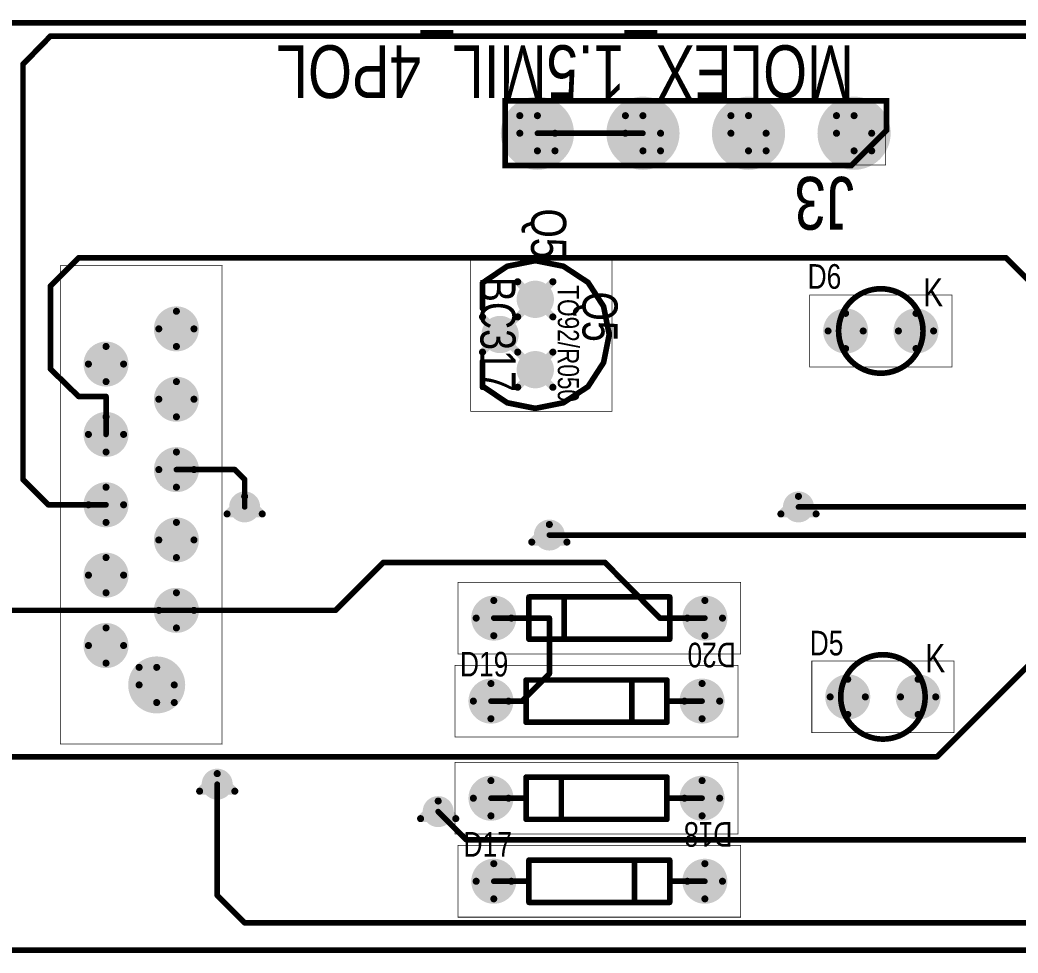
# Model space of a CAD drawing. Extents: x 0 to 12.4, y -1.9 to 1.4.
# Drawn here: x 1.61 to 3.028, y 0.016 to 1.342 of the extents above; entities that cross this region are included whole.
import ezdxf

# ---------------------------------------------------------------- set-up
doc = ezdxf.new("R2010")
doc.units = 0

msp = doc.modelspace()

# ---------------------------------------------------------------- linework, layer by layer
for points, const_width in [([(0, 0.02), (12.361, 0.02), (12.361, 1.338), (0, 1.338), (0, 0.02)], 0.008), ([(1.897, 0.993), (1.667, 0.993), (1.667, 0.313), (1.897, 0.313), (1.897, 0.993)], 0.001), ([(2.25, 1.005), (2.25, 0.786), (2.451, 0.786), (2.451, 1.005), (2.25, 1.005)], 0.001), ([(2.732, 0.849), (2.732, 0.951), (2.934, 0.951), (2.934, 0.849), (2.732, 0.849)], 0.001), ([(2.634, 0.543), (2.634, 0.441), (2.232, 0.441), (2.232, 0.543), (2.634, 0.543)], 0.001), ([(2.228, 0.323), (2.228, 0.425), (2.63, 0.425), (2.63, 0.323), (2.228, 0.323)], 0.001), ([(2.735, 0.329), (2.735, 0.431), (2.937, 0.431), (2.937, 0.329), (2.735, 0.329)], 0.001), ([(2.63, 0.287), (2.63, 0.185), (2.228, 0.185), (2.228, 0.287), (2.63, 0.287)], 0.001), ([(2.232, 0.067), (2.232, 0.169), (2.634, 0.169), (2.634, 0.067), (2.232, 0.067)], 0.001)]:
    msp.add_lwpolyline(points, close=True, dxfattribs=dict(const_width=const_width))
at = {"const_width": 0.0005}
for points in [[(1.6668, 0.993, 1), (1.6673, 0.993, 1)], [(1.8967, 0.993, 1), (1.8973, 0.993, 1)], [(1.8967, 0.993, 1), (1.8973, 0.993, 1)], [(2.2498, 1.005, 1), (2.2502, 1.005, 1)], [(2.2498, 1.005, 1), (2.2502, 1.005, 1)], [(2.4508, 1.005, 1), (2.4512, 1.005, 1)], [(2.7318, 0.951, 1), (2.7323, 0.951, 1)], [(2.9338, 0.951, 1), (2.9343, 0.951, 1)], [(2.7318, 0.849, 1), (2.7323, 0.849, 1)], [(2.7318, 0.849, 1), (2.7323, 0.849, 1)], [(2.9338, 0.849, 1), (2.9343, 0.849, 1)], [(2.2498, 0.786, 1), (2.2502, 0.786, 1)], [(2.4508, 0.786, 1), (2.4512, 0.786, 1)], [(2.2318, 0.543, 1), (2.2323, 0.543, 1)], [(2.6338, 0.543, 1), (2.6342, 0.543, 1)], [(2.6338, 0.543, 1), (2.6342, 0.543, 1)], [(2.2318, 0.441, 1), (2.2323, 0.441, 1)], [(2.6338, 0.441, 1), (2.6342, 0.441, 1)], [(2.2278, 0.425, 1), (2.2283, 0.425, 1)], [(2.7348, 0.431, 1), (2.7352, 0.431, 1)], [(2.9368, 0.431, 1), (2.9372, 0.431, 1)], [(2.6298, 0.425, 1), (2.6302, 0.425, 1)], [(2.7348, 0.329, 1), (2.7352, 0.329, 1)], [(2.7348, 0.329, 1), (2.7352, 0.329, 1)], [(2.9368, 0.329, 1), (2.9372, 0.329, 1)], [(1.6668, 0.313, 1), (1.6673, 0.313, 1)], [(1.8967, 0.313, 1), (1.8973, 0.313, 1)], [(2.2278, 0.323, 1), (2.2283, 0.323, 1)], [(2.2278, 0.323, 1), (2.2283, 0.323, 1)], [(2.6298, 0.323, 1), (2.6302, 0.323, 1)], [(2.2278, 0.287, 1), (2.2283, 0.287, 1)], [(2.6298, 0.287, 1), (2.6302, 0.287, 1)], [(2.6298, 0.287, 1), (2.6302, 0.287, 1)], [(2.2278, 0.185, 1), (2.2283, 0.185, 1)], [(2.6298, 0.185, 1), (2.6302, 0.185, 1)], [(2.2318, 0.169, 1), (2.2323, 0.169, 1)], [(2.6338, 0.169, 1), (2.6342, 0.169, 1)], [(2.2318, 0.067, 1), (2.2323, 0.067, 1)], [(2.2318, 0.067, 1), (2.2323, 0.067, 1)], [(2.6338, 0.067, 1), (2.6342, 0.067, 1)]]:
    msp.add_lwpolyline(points, format="xyb", close=True, dxfattribs=at)
at = {"layer": 'AST', "const_width": 0.008}
msp.add_lwpolyline([(2.791, 1.135), (2.299, 1.135), (2.299, 1.227), (2.841, 1.227), (2.841, 1.185), (2.791, 1.135)], close=True, dxfattribs=at)
at = {"layer": 'AST'}
for points, const_width in [([(2.297, 1.227, 1), (2.301, 1.227, 1)], 0.004), ([(2.839, 1.227, 1), (2.843, 1.227, 1)], 0.004), ([(2.839, 1.185, 1), (2.843, 1.185, 1)], 0.004), ([(2.297, 1.135, 1), (2.301, 1.135, 1)], 0.004), ([(2.789, 1.135, 1), (2.793, 1.135, 1)], 0.004), ([(2.789, 1.135, 1), (2.793, 1.135, 1)], 0.004), ([(2.3, 0.992, 1), (2.304, 0.992, 1)], 0.004), ([(2.34, 1, 1), (2.344, 1, 1)], 0.004), ([(2.38, 0.992, 1), (2.384, 0.992, 1)], 0.004), ([(2.38, 0.992, 1), (2.384, 0.992, 1)], 0.004), ([(2.265, 0.968, 1), (2.269, 0.968, 1)], 0.004), ([(2.266, 0.969, 1), (2.27, 0.969, 1)], 0.004), ([(2.329, 0.945, 1), (2.355, 0.945, 1)], 0.027), ([(2.415, 0.969, 1), (2.419, 0.969, 1)], 0.004), ([(2.437, 0.935, 1), (2.441, 0.935, 1)], 0.004), ([(2.265, 0.932, 1), (2.269, 0.932, 1)], 0.004), ([(2.279, 0.895, 1), (2.305, 0.895, 1)], 0.027), ([(2.445, 0.895, 1), (2.449, 0.895, 1)], 0.004), ([(2.445, 0.895, 1), (2.449, 0.895, 1)], 0.004), ([(2.329, 0.845, 1), (2.355, 0.845, 1)], 0.027), ([(2.265, 0.857, 1), (2.269, 0.857, 1)], 0.004), ([(2.437, 0.855, 1), (2.441, 0.855, 1)], 0.004), ([(2.437, 0.855, 1), (2.441, 0.855, 1)], 0.004), ([(2.265, 0.82, 1), (2.269, 0.82, 1)], 0.004), ([(2.266, 0.821, 1), (2.27, 0.821, 1)], 0.004), ([(2.415, 0.821, 1), (2.419, 0.821, 1)], 0.004), ([(2.3, 0.798, 1), (2.304, 0.798, 1)], 0.004), ([(2.38, 0.798, 1), (2.384, 0.798, 1)], 0.004), ([(2.34, 0.79, 1), (2.344, 0.79, 1)], 0.004)]:
    msp.add_lwpolyline(points, format="xyb", close=True, dxfattribs=dict(at, const_width=const_width))
at = {"layer": 'AST', "const_width": 0.008}
for points in [[(2.268, 0.821), (2.302, 0.798), (2.342, 0.79), (2.382, 0.798), (2.417, 0.821), (2.439, 0.855), (2.439, 0.855), (2.447, 0.895), (2.447, 0.895), (2.439, 0.935), (2.417, 0.969), (2.382, 0.992), (2.382, 0.992), (2.342, 1), (2.302, 0.992), (2.268, 0.969), (2.267, 0.968), (2.267, 0.932)], [(2.267, 0.857), (2.267, 0.82)]]:
    msp.add_lwpolyline(points, dxfattribs=at)
at = {"layer": 'DRD', "const_width": 0.01}
for points in [[(2.32, 1.206), (2.345, 1.206)], [(2.32, 1.181), (2.32, 1.206)], [(2.345, 1.206), (2.345, 1.156)], [(2.47, 1.206), (2.495, 1.206)], [(2.47, 1.181), (2.47, 1.206)], [(2.495, 1.206), (2.495, 1.156)], [(2.62, 1.206), (2.645, 1.206)], [(2.62, 1.181), (2.62, 1.206)], [(2.645, 1.206), (2.645, 1.156)], [(2.77, 1.206), (2.795, 1.206)], [(2.77, 1.181), (2.77, 1.206)], [(2.795, 1.206), (2.795, 1.156)], [(2.37, 1.181), (2.32, 1.181)], [(2.37, 1.156), (2.37, 1.181)], [(2.52, 1.181), (2.47, 1.181)], [(2.52, 1.156), (2.52, 1.181)], [(2.67, 1.181), (2.62, 1.181)], [(2.67, 1.156), (2.67, 1.181)], [(2.82, 1.181), (2.77, 1.181)], [(2.82, 1.156), (2.82, 1.181)], [(2.345, 1.156), (2.37, 1.156)], [(2.495, 1.156), (2.52, 1.156)], [(2.645, 1.156), (2.67, 1.156)], [(2.795, 1.156), (2.82, 1.156)], [(2.317, 0.97), (2.367, 0.92)], [(2.317, 0.92), (2.367, 0.97)], [(1.832, 0.878), (1.832, 0.928)], [(2.267, 0.92), (2.317, 0.87)], [(2.267, 0.87), (2.317, 0.92)], [(2.783, 0.875), (2.783, 0.925)], [(2.883, 0.875), (2.883, 0.925)], [(1.807, 0.903), (1.857, 0.903)], [(2.758, 0.9), (2.808, 0.9)], [(2.858, 0.9), (2.908, 0.9)], [(1.732, 0.828), (1.732, 0.878)], [(2.317, 0.87), (2.367, 0.82)], [(2.317, 0.82), (2.367, 0.87)], [(1.707, 0.853), (1.757, 0.853)], [(1.832, 0.778), (1.832, 0.828)], [(1.807, 0.803), (1.857, 0.803)], [(1.732, 0.728), (1.732, 0.778)], [(1.707, 0.753), (1.757, 0.753)], [(1.832, 0.678), (1.832, 0.728)], [(1.807, 0.703), (1.857, 0.703)], [(1.732, 0.628), (1.732, 0.678)], [(1.904, 0.64), (1.929, 0.665)], [(1.929, 0.665), (1.954, 0.64)], [(2.691, 0.64), (2.716, 0.665)], [(2.716, 0.665), (2.741, 0.64)], [(1.707, 0.653), (1.757, 0.653)], [(1.954, 0.64), (1.904, 0.64)], [(2.741, 0.64), (2.691, 0.64)], [(1.832, 0.578), (1.832, 0.628)], [(2.337, 0.6), (2.362, 0.625)], [(2.362, 0.625), (2.387, 0.6)], [(1.807, 0.603), (1.857, 0.603)], [(2.387, 0.6), (2.337, 0.6)], [(1.732, 0.528), (1.732, 0.578)], [(1.707, 0.553), (1.757, 0.553)], [(1.832, 0.478), (1.832, 0.528)], [(2.283, 0.467), (2.283, 0.517)], [(2.583, 0.467), (2.583, 0.517)], [(1.807, 0.503), (1.857, 0.503)], [(2.258, 0.492), (2.308, 0.492)], [(2.558, 0.492), (2.608, 0.492)], [(1.732, 0.428), (1.732, 0.478)], [(1.707, 0.453), (1.757, 0.453)], [(1.779, 0.422), (1.804, 0.422)], [(1.779, 0.397), (1.779, 0.422)], [(1.804, 0.422), (1.804, 0.372)], [(1.829, 0.397), (1.779, 0.397)], [(1.829, 0.372), (1.829, 0.397)], [(2.279, 0.349), (2.279, 0.399)], [(2.579, 0.349), (2.579, 0.399)], [(2.786, 0.355), (2.786, 0.405)], [(2.886, 0.355), (2.886, 0.405)], [(2.761, 0.38), (2.811, 0.38)], [(2.861, 0.38), (2.911, 0.38)], [(1.804, 0.372), (1.829, 0.372)], [(2.254, 0.374), (2.304, 0.374)], [(2.554, 0.374), (2.604, 0.374)], [(1.865, 0.246), (1.89, 0.271)], [(1.89, 0.271), (1.915, 0.246)], [(2.279, 0.211), (2.279, 0.261)], [(2.579, 0.211), (2.579, 0.261)], [(1.915, 0.246), (1.865, 0.246)], [(2.179, 0.207), (2.204, 0.232)], [(2.204, 0.232), (2.229, 0.207)], [(2.254, 0.236), (2.304, 0.236)], [(2.554, 0.236), (2.604, 0.236)], [(2.229, 0.207), (2.179, 0.207)], [(2.283, 0.093), (2.283, 0.143)], [(2.583, 0.093), (2.583, 0.143)], [(2.258, 0.118), (2.308, 0.118)], [(2.558, 0.118), (2.608, 0.118)]]:
    msp.add_lwpolyline(points, dxfattribs=at)
at = {"layer": 'DRD', "const_width": 0.005}
for points in [[(2.3175, 1.206, 1), (2.3225, 1.206, 1)], [(2.3175, 1.206, 1), (2.3225, 1.206, 1)], [(2.3425, 1.206, 1), (2.3475, 1.206, 1)], [(2.3425, 1.206, 1), (2.3475, 1.206, 1)], [(2.4675, 1.206, 1), (2.4725, 1.206, 1)], [(2.4675, 1.206, 1), (2.4725, 1.206, 1)], [(2.4925, 1.206, 1), (2.4975, 1.206, 1)], [(2.4925, 1.206, 1), (2.4975, 1.206, 1)], [(2.6175, 1.206, 1), (2.6225, 1.206, 1)], [(2.6175, 1.206, 1), (2.6225, 1.206, 1)], [(2.6425, 1.206, 1), (2.6475, 1.206, 1)], [(2.6425, 1.206, 1), (2.6475, 1.206, 1)], [(2.7675, 1.206, 1), (2.7725, 1.206, 1)], [(2.7675, 1.206, 1), (2.7725, 1.206, 1)], [(2.7925, 1.206, 1), (2.7975, 1.206, 1)], [(2.7925, 1.206, 1), (2.7975, 1.206, 1)], [(2.3175, 1.181, 1), (2.3225, 1.181, 1)], [(2.3175, 1.181, 1), (2.3225, 1.181, 1)], [(2.3675, 1.181, 1), (2.3725, 1.181, 1)], [(2.3675, 1.181, 1), (2.3725, 1.181, 1)], [(2.4675, 1.181, 1), (2.4725, 1.181, 1)], [(2.4675, 1.181, 1), (2.4725, 1.181, 1)], [(2.5175, 1.181, 1), (2.5225, 1.181, 1)], [(2.5175, 1.181, 1), (2.5225, 1.181, 1)], [(2.6175, 1.181, 1), (2.6225, 1.181, 1)], [(2.6175, 1.181, 1), (2.6225, 1.181, 1)], [(2.6675, 1.181, 1), (2.6725, 1.181, 1)], [(2.6675, 1.181, 1), (2.6725, 1.181, 1)], [(2.7675, 1.181, 1), (2.7725, 1.181, 1)], [(2.7675, 1.181, 1), (2.7725, 1.181, 1)], [(2.8175, 1.181, 1), (2.8225, 1.181, 1)], [(2.8175, 1.181, 1), (2.8225, 1.181, 1)], [(2.3425, 1.156, 1), (2.3475, 1.156, 1)], [(2.3425, 1.156, 1), (2.3475, 1.156, 1)], [(2.3675, 1.156, 1), (2.3725, 1.156, 1)], [(2.3675, 1.156, 1), (2.3725, 1.156, 1)], [(2.4925, 1.156, 1), (2.4975, 1.156, 1)], [(2.4925, 1.156, 1), (2.4975, 1.156, 1)], [(2.5175, 1.156, 1), (2.5225, 1.156, 1)], [(2.5175, 1.156, 1), (2.5225, 1.156, 1)], [(2.6425, 1.156, 1), (2.6475, 1.156, 1)], [(2.6425, 1.156, 1), (2.6475, 1.156, 1)], [(2.6675, 1.156, 1), (2.6725, 1.156, 1)], [(2.6675, 1.156, 1), (2.6725, 1.156, 1)], [(2.7925, 1.156, 1), (2.7975, 1.156, 1)], [(2.7925, 1.156, 1), (2.7975, 1.156, 1)], [(2.8175, 1.156, 1), (2.8225, 1.156, 1)], [(2.8175, 1.156, 1), (2.8225, 1.156, 1)], [(2.3145, 0.97, 1), (2.3195, 0.97, 1)], [(2.3645, 0.97, 1), (2.3695, 0.97, 1)], [(1.8295, 0.928, 1), (1.8345, 0.928, 1)], [(2.2645, 0.92, 1), (2.2695, 0.92, 1)], [(2.3145, 0.92, 1), (2.3195, 0.92, 1)], [(2.3145, 0.92, 1), (2.3195, 0.92, 1)], [(2.3645, 0.92, 1), (2.3695, 0.92, 1)], [(2.7805, 0.925, 1), (2.7855, 0.925, 1)], [(2.8805, 0.925, 1), (2.8855, 0.925, 1)], [(1.8045, 0.903, 1), (1.8095, 0.903, 1)], [(1.8545, 0.903, 1), (1.8595, 0.903, 1)], [(2.7555, 0.9, 1), (2.7605, 0.9, 1)], [(2.8055, 0.9, 1), (2.8105, 0.9, 1)], [(2.8555, 0.9, 1), (2.8605, 0.9, 1)], [(2.9055, 0.9, 1), (2.9105, 0.9, 1)], [(1.7295, 0.878, 1), (1.7345, 0.878, 1)], [(1.8295, 0.878, 1), (1.8345, 0.878, 1)], [(2.7805, 0.875, 1), (2.7855, 0.875, 1)], [(2.8805, 0.875, 1), (2.8855, 0.875, 1)], [(2.2645, 0.87, 1), (2.2695, 0.87, 1)], [(2.3145, 0.87, 1), (2.3195, 0.87, 1)], [(2.3145, 0.87, 1), (2.3195, 0.87, 1)], [(2.3645, 0.87, 1), (2.3695, 0.87, 1)], [(1.7045, 0.853, 1), (1.7095, 0.853, 1)], [(1.7545, 0.853, 1), (1.7595, 0.853, 1)], [(1.7295, 0.828, 1), (1.7345, 0.828, 1)], [(1.8295, 0.828, 1), (1.8345, 0.828, 1)], [(2.3145, 0.82, 1), (2.3195, 0.82, 1)], [(2.3645, 0.82, 1), (2.3695, 0.82, 1)], [(1.8045, 0.803, 1), (1.8095, 0.803, 1)], [(1.8545, 0.803, 1), (1.8595, 0.803, 1)], [(1.7295, 0.778, 1), (1.7345, 0.778, 1)], [(1.8295, 0.778, 1), (1.8345, 0.778, 1)], [(1.7045, 0.753, 1), (1.7095, 0.753, 1)], [(1.7545, 0.753, 1), (1.7595, 0.753, 1)], [(1.7295, 0.728, 1), (1.7345, 0.728, 1)], [(1.8295, 0.728, 1), (1.8345, 0.728, 1)], [(1.8045, 0.703, 1), (1.8095, 0.703, 1)], [(1.8545, 0.703, 1), (1.8595, 0.703, 1)], [(1.7295, 0.678, 1), (1.7345, 0.678, 1)], [(1.8295, 0.678, 1), (1.8345, 0.678, 1)], [(1.9265, 0.665, 1), (1.9315, 0.665, 1)], [(1.9265, 0.665, 1), (1.9315, 0.665, 1)], [(2.7135, 0.665, 1), (2.7185, 0.665, 1)], [(2.7135, 0.665, 1), (2.7185, 0.665, 1)], [(1.7045, 0.653, 1), (1.7095, 0.653, 1)], [(1.7545, 0.653, 1), (1.7595, 0.653, 1)], [(1.9015, 0.64, 1), (1.9065, 0.64, 1)], [(1.9015, 0.64, 1), (1.9065, 0.64, 1)], [(1.9515, 0.64, 1), (1.9565, 0.64, 1)], [(1.9515, 0.64, 1), (1.9565, 0.64, 1)], [(2.6885, 0.64, 1), (2.6935, 0.64, 1)], [(2.6885, 0.64, 1), (2.6935, 0.64, 1)], [(2.7385, 0.64, 1), (2.7435, 0.64, 1)], [(2.7385, 0.64, 1), (2.7435, 0.64, 1)], [(1.7295, 0.628, 1), (1.7345, 0.628, 1)], [(1.8295, 0.628, 1), (1.8345, 0.628, 1)], [(2.3595, 0.625, 1), (2.3645, 0.625, 1)], [(2.3595, 0.625, 1), (2.3645, 0.625, 1)], [(1.8045, 0.603, 1), (1.8095, 0.603, 1)], [(1.8545, 0.603, 1), (1.8595, 0.603, 1)], [(2.3345, 0.6, 1), (2.3395, 0.6, 1)], [(2.3345, 0.6, 1), (2.3395, 0.6, 1)], [(2.3845, 0.6, 1), (2.3895, 0.6, 1)], [(2.3845, 0.6, 1), (2.3895, 0.6, 1)], [(1.7295, 0.578, 1), (1.7345, 0.578, 1)], [(1.8295, 0.578, 1), (1.8345, 0.578, 1)], [(1.7045, 0.553, 1), (1.7095, 0.553, 1)], [(1.7545, 0.553, 1), (1.7595, 0.553, 1)], [(1.7295, 0.528, 1), (1.7345, 0.528, 1)], [(1.8295, 0.528, 1), (1.8345, 0.528, 1)], [(2.2805, 0.517, 1), (2.2855, 0.517, 1)], [(2.5805, 0.517, 1), (2.5855, 0.517, 1)], [(1.8045, 0.503, 1), (1.8095, 0.503, 1)], [(1.8545, 0.503, 1), (1.8595, 0.503, 1)], [(2.2555, 0.492, 1), (2.2605, 0.492, 1)], [(2.3055, 0.492, 1), (2.3105, 0.492, 1)], [(2.5555, 0.492, 1), (2.5605, 0.492, 1)], [(2.6055, 0.492, 1), (2.6105, 0.492, 1)], [(1.7295, 0.478, 1), (1.7345, 0.478, 1)], [(1.8295, 0.478, 1), (1.8345, 0.478, 1)], [(2.2805, 0.467, 1), (2.2855, 0.467, 1)], [(2.5805, 0.467, 1), (2.5855, 0.467, 1)], [(1.7045, 0.453, 1), (1.7095, 0.453, 1)], [(1.7545, 0.453, 1), (1.7595, 0.453, 1)], [(1.7295, 0.428, 1), (1.7345, 0.428, 1)], [(1.7765, 0.422, 1), (1.7815, 0.422, 1)], [(1.7765, 0.422, 1), (1.7815, 0.422, 1)], [(1.8015, 0.422, 1), (1.8065, 0.422, 1)], [(1.8015, 0.422, 1), (1.8065, 0.422, 1)], [(1.7765, 0.397, 1), (1.7815, 0.397, 1)], [(1.7765, 0.397, 1), (1.7815, 0.397, 1)], [(1.8265, 0.397, 1), (1.8315, 0.397, 1)], [(1.8265, 0.397, 1), (1.8315, 0.397, 1)], [(2.2765, 0.399, 1), (2.2815, 0.399, 1)], [(2.5765, 0.399, 1), (2.5815, 0.399, 1)], [(2.7835, 0.405, 1), (2.7885, 0.405, 1)], [(2.8835, 0.405, 1), (2.8885, 0.405, 1)], [(2.7585, 0.38, 1), (2.7635, 0.38, 1)], [(2.8085, 0.38, 1), (2.8135, 0.38, 1)], [(2.8585, 0.38, 1), (2.8635, 0.38, 1)], [(2.9085, 0.38, 1), (2.9135, 0.38, 1)], [(1.8015, 0.372, 1), (1.8065, 0.372, 1)], [(1.8015, 0.372, 1), (1.8065, 0.372, 1)], [(1.8265, 0.372, 1), (1.8315, 0.372, 1)], [(1.8265, 0.372, 1), (1.8315, 0.372, 1)], [(2.2515, 0.374, 1), (2.2565, 0.374, 1)], [(2.3015, 0.374, 1), (2.3065, 0.374, 1)], [(2.5515, 0.374, 1), (2.5565, 0.374, 1)], [(2.6015, 0.374, 1), (2.6065, 0.374, 1)], [(2.7835, 0.355, 1), (2.7885, 0.355, 1)], [(2.8835, 0.355, 1), (2.8885, 0.355, 1)], [(2.2765, 0.349, 1), (2.2815, 0.349, 1)], [(2.5765, 0.349, 1), (2.5815, 0.349, 1)], [(1.8875, 0.271, 1), (1.8925, 0.271, 1)], [(1.8875, 0.271, 1), (1.8925, 0.271, 1)], [(2.2765, 0.261, 1), (2.2815, 0.261, 1)], [(2.5765, 0.261, 1), (2.5815, 0.261, 1)], [(1.8625, 0.246, 1), (1.8675, 0.246, 1)], [(1.8625, 0.246, 1), (1.8675, 0.246, 1)], [(1.9125, 0.246, 1), (1.9175, 0.246, 1)], [(1.9125, 0.246, 1), (1.9175, 0.246, 1)], [(2.2015, 0.232, 1), (2.2065, 0.232, 1)], [(2.2015, 0.232, 1), (2.2065, 0.232, 1)], [(2.2515, 0.236, 1), (2.2565, 0.236, 1)], [(2.3015, 0.236, 1), (2.3065, 0.236, 1)], [(2.5515, 0.236, 1), (2.5565, 0.236, 1)], [(2.6015, 0.236, 1), (2.6065, 0.236, 1)], [(2.2765, 0.211, 1), (2.2815, 0.211, 1)], [(2.5765, 0.211, 1), (2.5815, 0.211, 1)], [(2.1765, 0.207, 1), (2.1815, 0.207, 1)], [(2.1765, 0.207, 1), (2.1815, 0.207, 1)], [(2.2265, 0.207, 1), (2.2315, 0.207, 1)], [(2.2265, 0.207, 1), (2.2315, 0.207, 1)], [(2.2805, 0.143, 1), (2.2855, 0.143, 1)], [(2.5805, 0.143, 1), (2.5855, 0.143, 1)], [(2.2555, 0.118, 1), (2.2605, 0.118, 1)], [(2.3055, 0.118, 1), (2.3105, 0.118, 1)], [(2.5555, 0.118, 1), (2.5605, 0.118, 1)], [(2.6055, 0.118, 1), (2.6105, 0.118, 1)], [(2.2805, 0.093, 1), (2.2855, 0.093, 1)], [(2.5805, 0.093, 1), (2.5855, 0.093, 1)]]:
    msp.add_lwpolyline(points, format="xyb", close=True, dxfattribs=at)
at = {"layer": 'DRL'}
for points, const_width in [([(2.325, 1.181, 1), (2.365, 1.181, 1)], 0.04), ([(2.475, 1.181, 1), (2.515, 1.181, 1)], 0.04), ([(2.625, 1.181, 1), (2.665, 1.181, 1)], 0.04), ([(2.775, 1.181, 1), (2.815, 1.181, 1)], 0.04), ([(2.335, 0.945, 1), (2.349, 0.945, 1)], 0.015), ([(1.824, 0.903, 1), (1.84, 0.903, 1)], 0.016), ([(2.285, 0.895, 1), (2.299, 0.895, 1)], 0.015), ([(2.775, 0.9, 1), (2.791, 0.9, 1)], 0.016), ([(2.875, 0.9, 1), (2.891, 0.9, 1)], 0.016), ([(1.724, 0.853, 1), (1.74, 0.853, 1)], 0.016), ([(2.335, 0.845, 1), (2.349, 0.845, 1)], 0.015), ([(1.824, 0.803, 1), (1.84, 0.803, 1)], 0.016), ([(1.724, 0.753, 1), (1.74, 0.753, 1)], 0.016), ([(1.824, 0.703, 1), (1.84, 0.703, 1)], 0.016), ([(1.724, 0.653, 1), (1.74, 0.653, 1)], 0.016), ([(1.924, 0.65, 1), (1.934, 0.65, 1)], 0.01), ([(2.711, 0.65, 1), (2.721, 0.65, 1)], 0.01), ([(1.824, 0.603, 1), (1.84, 0.603, 1)], 0.016), ([(2.357, 0.61, 1), (2.367, 0.61, 1)], 0.01), ([(1.724, 0.553, 1), (1.74, 0.553, 1)], 0.016), ([(1.824, 0.503, 1), (1.84, 0.503, 1)], 0.016), ([(2.275, 0.492, 1), (2.291, 0.492, 1)], 0.016), ([(2.575, 0.492, 1), (2.591, 0.492, 1)], 0.016), ([(1.724, 0.453, 1), (1.74, 0.453, 1)], 0.016), ([(1.784, 0.397, 1), (1.824, 0.397, 1)], 0.04), ([(2.271, 0.374, 1), (2.287, 0.374, 1)], 0.016), ([(2.571, 0.374, 1), (2.587, 0.374, 1)], 0.016), ([(2.778, 0.38, 1), (2.794, 0.38, 1)], 0.016), ([(2.878, 0.38, 1), (2.894, 0.38, 1)], 0.016), ([(1.885, 0.256, 1), (1.895, 0.256, 1)], 0.01), ([(2.271, 0.236, 1), (2.287, 0.236, 1)], 0.016), ([(2.571, 0.236, 1), (2.587, 0.236, 1)], 0.016), ([(2.199, 0.217, 1), (2.209, 0.217, 1)], 0.01), ([(2.275, 0.118, 1), (2.291, 0.118, 1)], 0.016), ([(2.575, 0.118, 1), (2.591, 0.118, 1)], 0.016)]:
    msp.add_lwpolyline(points, format="xyb", close=True, dxfattribs=dict(at, const_width=const_width))
at = {"layer": 'SMT'}
for points, const_width in [([(2.319, 1.181, 1), (2.371, 1.181, 1)], 0.052), ([(2.469, 1.181, 1), (2.521, 1.181, 1)], 0.052), ([(2.619, 1.181, 1), (2.671, 1.181, 1)], 0.052), ([(2.769, 1.181, 1), (2.821, 1.181, 1)], 0.052), ([(2.329, 0.945, 1), (2.355, 0.945, 1)], 0.027), ([(1.816, 0.903, 1), (1.848, 0.903, 1)], 0.032), ([(2.767, 0.9, 1), (2.799, 0.9, 1)], 0.032), ([(2.867, 0.9, 1), (2.899, 0.9, 1)], 0.032), ([(2.279, 0.895, 1), (2.305, 0.895, 1)], 0.027), ([(1.716, 0.853, 1), (1.748, 0.853, 1)], 0.032), ([(2.329, 0.845, 1), (2.355, 0.845, 1)], 0.027), ([(1.816, 0.803, 1), (1.848, 0.803, 1)], 0.032), ([(1.716, 0.753, 1), (1.748, 0.753, 1)], 0.032), ([(1.816, 0.703, 1), (1.848, 0.703, 1)], 0.032), ([(1.716, 0.653, 1), (1.748, 0.653, 1)], 0.032), ([(1.918, 0.65, 1), (1.94, 0.65, 1)], 0.022), ([(2.705, 0.65, 1), (2.727, 0.65, 1)], 0.022), ([(1.816, 0.603, 1), (1.848, 0.603, 1)], 0.032), ([(2.351, 0.61, 1), (2.373, 0.61, 1)], 0.022), ([(1.716, 0.553, 1), (1.748, 0.553, 1)], 0.032), ([(1.816, 0.503, 1), (1.848, 0.503, 1)], 0.032), ([(2.267, 0.492, 1), (2.299, 0.492, 1)], 0.032), ([(2.567, 0.492, 1), (2.599, 0.492, 1)], 0.032), ([(1.716, 0.453, 1), (1.748, 0.453, 1)], 0.032), ([(1.784, 0.397, 1), (1.824, 0.397, 1)], 0.041), ([(2.77, 0.38, 1), (2.802, 0.38, 1)], 0.032), ([(2.87, 0.38, 1), (2.902, 0.38, 1)], 0.032), ([(2.263, 0.374, 1), (2.295, 0.374, 1)], 0.032), ([(2.563, 0.374, 1), (2.595, 0.374, 1)], 0.032), ([(1.879, 0.256, 1), (1.901, 0.256, 1)], 0.022), ([(2.263, 0.236, 1), (2.295, 0.236, 1)], 0.032), ([(2.563, 0.236, 1), (2.595, 0.236, 1)], 0.032), ([(2.193, 0.217, 1), (2.215, 0.217, 1)], 0.022), ([(2.267, 0.118, 1), (2.299, 0.118, 1)], 0.032), ([(2.567, 0.118, 1), (2.599, 0.118, 1)], 0.032)]:
    msp.add_lwpolyline(points, format="xyb", close=True, dxfattribs=dict(at, const_width=const_width))
at = {"layer": 'SST', "const_width": 0.008}
msp.add_lwpolyline([(2.791, 1.135), (2.299, 1.135), (2.299, 1.227), (2.841, 1.227), (2.841, 1.185), (2.791, 1.135)], close=True, dxfattribs=at)
at = {"layer": 'SST', "const_width": 0.004}
for points in [[(2.297, 1.227, 1), (2.301, 1.227, 1)], [(2.839, 1.227, 1), (2.843, 1.227, 1)], [(2.839, 1.185, 1), (2.843, 1.185, 1)], [(2.297, 1.135, 1), (2.301, 1.135, 1)], [(2.789, 1.135, 1), (2.793, 1.135, 1)], [(2.789, 1.135, 1), (2.793, 1.135, 1)], [(2.3, 0.992, 1), (2.304, 0.992, 1)], [(2.34, 1, 1), (2.344, 1, 1)], [(2.38, 0.992, 1), (2.384, 0.992, 1)], [(2.38, 0.992, 1), (2.384, 0.992, 1)], [(2.265, 0.968, 1), (2.269, 0.968, 1)], [(2.266, 0.969, 1), (2.27, 0.969, 1)], [(2.415, 0.969, 1), (2.419, 0.969, 1)], [(2.437, 0.935, 1), (2.441, 0.935, 1)], [(2.265, 0.932, 1), (2.269, 0.932, 1)], [(2.445, 0.895, 1), (2.449, 0.895, 1)], [(2.445, 0.895, 1), (2.449, 0.895, 1)], [(2.771, 0.9, 1), (2.775, 0.9, 1)], [(2.771, 0.9, 1), (2.775, 0.9, 1)], [(2.891, 0.9, 1), (2.895, 0.9, 1)], [(2.891, 0.9, 1), (2.895, 0.9, 1)], [(2.265, 0.857, 1), (2.269, 0.857, 1)], [(2.437, 0.855, 1), (2.441, 0.855, 1)], [(2.437, 0.855, 1), (2.441, 0.855, 1)], [(2.265, 0.82, 1), (2.269, 0.82, 1)], [(2.266, 0.821, 1), (2.27, 0.821, 1)], [(2.415, 0.821, 1), (2.419, 0.821, 1)], [(2.3, 0.798, 1), (2.304, 0.798, 1)], [(2.38, 0.798, 1), (2.384, 0.798, 1)], [(2.34, 0.79, 1), (2.344, 0.79, 1)], [(2.331, 0.522, 1), (2.335, 0.522, 1)], [(2.331, 0.522, 1), (2.335, 0.522, 1)], [(2.381, 0.522, 1), (2.385, 0.522, 1)], [(2.531, 0.522, 1), (2.535, 0.522, 1)], [(2.531, 0.522, 1), (2.535, 0.522, 1)], [(2.281, 0.492, 1), (2.285, 0.492, 1)], [(2.331, 0.492, 1), (2.335, 0.492, 1)], [(2.531, 0.492, 1), (2.535, 0.492, 1)], [(2.531, 0.492, 1), (2.535, 0.492, 1)], [(2.531, 0.492, 1), (2.535, 0.492, 1)], [(2.581, 0.492, 1), (2.585, 0.492, 1)], [(2.331, 0.462, 1), (2.335, 0.462, 1)], [(2.331, 0.462, 1), (2.335, 0.462, 1)], [(2.381, 0.462, 1), (2.385, 0.462, 1)], [(2.531, 0.462, 1), (2.535, 0.462, 1)], [(2.531, 0.462, 1), (2.535, 0.462, 1)], [(2.327, 0.404, 1), (2.331, 0.404, 1)], [(2.327, 0.404, 1), (2.331, 0.404, 1)], [(2.477, 0.404, 1), (2.481, 0.404, 1)], [(2.527, 0.404, 1), (2.531, 0.404, 1)], [(2.527, 0.404, 1), (2.531, 0.404, 1)], [(2.774, 0.38, 1), (2.778, 0.38, 1)], [(2.774, 0.38, 1), (2.778, 0.38, 1)], [(2.894, 0.38, 1), (2.898, 0.38, 1)], [(2.894, 0.38, 1), (2.898, 0.38, 1)], [(2.277, 0.374, 1), (2.281, 0.374, 1)], [(2.327, 0.374, 1), (2.331, 0.374, 1)], [(2.327, 0.374, 1), (2.331, 0.374, 1)], [(2.327, 0.374, 1), (2.331, 0.374, 1)], [(2.527, 0.374, 1), (2.531, 0.374, 1)], [(2.577, 0.374, 1), (2.581, 0.374, 1)], [(2.327, 0.344, 1), (2.331, 0.344, 1)], [(2.327, 0.344, 1), (2.331, 0.344, 1)], [(2.477, 0.344, 1), (2.481, 0.344, 1)], [(2.527, 0.344, 1), (2.531, 0.344, 1)], [(2.527, 0.344, 1), (2.531, 0.344, 1)], [(2.327, 0.266, 1), (2.331, 0.266, 1)], [(2.327, 0.266, 1), (2.331, 0.266, 1)], [(2.377, 0.266, 1), (2.381, 0.266, 1)], [(2.527, 0.266, 1), (2.531, 0.266, 1)], [(2.527, 0.266, 1), (2.531, 0.266, 1)], [(2.277, 0.236, 1), (2.281, 0.236, 1)], [(2.327, 0.236, 1), (2.331, 0.236, 1)], [(2.527, 0.236, 1), (2.531, 0.236, 1)], [(2.527, 0.236, 1), (2.531, 0.236, 1)], [(2.527, 0.236, 1), (2.531, 0.236, 1)], [(2.577, 0.236, 1), (2.581, 0.236, 1)], [(2.327, 0.206, 1), (2.331, 0.206, 1)], [(2.327, 0.206, 1), (2.331, 0.206, 1)], [(2.377, 0.206, 1), (2.381, 0.206, 1)], [(2.527, 0.206, 1), (2.531, 0.206, 1)], [(2.527, 0.206, 1), (2.531, 0.206, 1)], [(2.331, 0.148, 1), (2.335, 0.148, 1)], [(2.331, 0.148, 1), (2.335, 0.148, 1)], [(2.481, 0.148, 1), (2.485, 0.148, 1)], [(2.531, 0.148, 1), (2.535, 0.148, 1)], [(2.531, 0.148, 1), (2.535, 0.148, 1)], [(2.281, 0.118, 1), (2.285, 0.118, 1)], [(2.331, 0.118, 1), (2.335, 0.118, 1)], [(2.331, 0.118, 1), (2.335, 0.118, 1)], [(2.331, 0.118, 1), (2.335, 0.118, 1)], [(2.531, 0.118, 1), (2.535, 0.118, 1)], [(2.581, 0.118, 1), (2.585, 0.118, 1)], [(2.331, 0.088, 1), (2.335, 0.088, 1)], [(2.331, 0.088, 1), (2.335, 0.088, 1)], [(2.481, 0.088, 1), (2.485, 0.088, 1)], [(2.531, 0.088, 1), (2.535, 0.088, 1)], [(2.531, 0.088, 1), (2.535, 0.088, 1)]]:
    msp.add_lwpolyline(points, format="xyb", close=True, dxfattribs=at)
at = {"layer": 'SST', "const_width": 0.008}
for points in [[(2.268, 0.821), (2.302, 0.798), (2.342, 0.79), (2.382, 0.798), (2.417, 0.821), (2.439, 0.855), (2.439, 0.855), (2.447, 0.895), (2.447, 0.895), (2.439, 0.935), (2.417, 0.969), (2.382, 0.992), (2.382, 0.992), (2.342, 1), (2.302, 0.992), (2.268, 0.969), (2.267, 0.968), (2.267, 0.932)], [(2.267, 0.857), (2.267, 0.82)], [(2.333, 0.522), (2.333, 0.462)], [(2.533, 0.522), (2.333, 0.522)], [(2.383, 0.522), (2.383, 0.462)], [(2.533, 0.522), (2.533, 0.492)], [(2.333, 0.492), (2.283, 0.492)], [(2.583, 0.492), (2.533, 0.492)], [(2.533, 0.492), (2.533, 0.462)], [(2.533, 0.462), (2.333, 0.462)], [(2.329, 0.374), (2.329, 0.404)], [(2.329, 0.404), (2.529, 0.404)], [(2.479, 0.344), (2.479, 0.404)], [(2.529, 0.344), (2.529, 0.404)], [(2.279, 0.374), (2.329, 0.374)], [(2.329, 0.344), (2.329, 0.374)], [(2.529, 0.374), (2.579, 0.374)], [(2.329, 0.344), (2.529, 0.344)], [(2.329, 0.266), (2.329, 0.206)], [(2.529, 0.266), (2.329, 0.266)], [(2.379, 0.266), (2.379, 0.206)], [(2.529, 0.266), (2.529, 0.236)], [(2.329, 0.236), (2.279, 0.236)], [(2.579, 0.236), (2.529, 0.236)], [(2.529, 0.236), (2.529, 0.206)], [(2.529, 0.206), (2.329, 0.206)], [(2.333, 0.118), (2.333, 0.148)], [(2.333, 0.148), (2.533, 0.148)], [(2.483, 0.088), (2.483, 0.148)], [(2.533, 0.088), (2.533, 0.148)], [(2.283, 0.118), (2.333, 0.118)], [(2.333, 0.088), (2.333, 0.118)], [(2.533, 0.118), (2.583, 0.118)], [(2.333, 0.088), (2.533, 0.088)]]:
    msp.add_lwpolyline(points, dxfattribs=at)
for points in [[(2.893, 0.9, 1), (2.773, 0.9)], [(2.773, 0.9, 1), (2.893, 0.9)], [(2.896, 0.38, 1), (2.776, 0.38)], [(2.776, 0.38, 1), (2.896, 0.38)]]:
    msp.add_lwpolyline(points, format="xyb", dxfattribs=at)
at = {"layer": 'TOP', "const_width": 0.008}
for points in [[(1.614, 1.279), (1.653, 1.319)], [(1.653, 1.319), (3.819, 1.319)], [(1.614, 0.689), (1.614, 1.279)], [(2.345, 1.181), (2.495, 1.181)], [(1.693, 1.004), (1.653, 0.964)], [(3.011, 1.004), (1.693, 1.004)], [(3.11, 0.905), (3.011, 1.004)], [(1.653, 0.964), (1.653, 0.846)], [(1.653, 0.846), (1.693, 0.807)], [(1.693, 0.807), (1.732, 0.807)], [(1.732, 0.807), (1.732, 0.753)], [(1.832, 0.703), (1.915, 0.703)], [(1.915, 0.703), (1.929, 0.689)], [(1.65, 0.653), (1.614, 0.689)], [(1.929, 0.689), (1.929, 0.65)], [(1.732, 0.653), (1.65, 0.653)], [(2.716, 0.65), (6.141, 0.65)], [(2.362, 0.61), (5.275, 0.61)], [(2.126, 0.571), (2.058, 0.503)], [(2.441, 0.571), (2.126, 0.571)], [(2.519, 0.492), (2.441, 0.571)], [(1.832, 0.503), (1.22, 0.503)], [(1.832, 0.503), (1.22, 0.503)], [(2.058, 0.503), (1.832, 0.503)], [(2.283, 0.492), (2.362, 0.492)], [(2.362, 0.492), (2.362, 0.413)], [(2.583, 0.492), (2.519, 0.492)], [(2.913, 0.295), (3.071, 0.453)], [(2.362, 0.413), (2.323, 0.374)], [(2.323, 0.374), (2.279, 0.374)], [(1.089, 0.295), (2.913, 0.295)], [(1.89, 0.256), (1.89, 0.098)], [(2.244, 0.177), (2.204, 0.217)], [(3.189, 0.177), (2.244, 0.177)], [(1.89, 0.098), (1.929, 0.059)], [(1.929, 0.059), (3.103, 0.059)]]:
    msp.add_lwpolyline(points, dxfattribs=at)
at = {"layer": 'TOP'}
for points, const_width in [([(1.651, 1.319, 1), (1.655, 1.319, 1)], 0.004), ([(1.651, 1.319, 1), (1.655, 1.319, 1)], 0.004), ([(1.612, 1.279, 1), (1.616, 1.279, 1)], 0.004), ([(1.612, 1.279, 1), (1.616, 1.279, 1)], 0.004), ([(2.32, 1.181, 1), (2.37, 1.181, 1)], 0.05), ([(2.2998, 1.226, 1), (2.3002, 1.226, 1)], 0.0005), ([(2.47, 1.181, 1), (2.52, 1.181, 1)], 0.05), ([(2.62, 1.181, 1), (2.67, 1.181, 1)], 0.05), ([(2.77, 1.181, 1), (2.82, 1.181, 1)], 0.05), ([(2.8398, 1.226, 1), (2.8402, 1.226, 1)], 0.0005), ([(2.8398, 1.226, 1), (2.8402, 1.226, 1)], 0.0005), ([(2.343, 1.181, 1), (2.347, 1.181, 1)], 0.004), ([(2.493, 1.181, 1), (2.497, 1.181, 1)], 0.004), ([(2.2998, 1.136, 1), (2.3002, 1.136, 1)], 0.0005), ([(2.8398, 1.136, 1), (2.8402, 1.136, 1)], 0.0005), ([(1.691, 1.004, 1), (1.695, 1.004, 1)], 0.004), ([(1.691, 1.004, 1), (1.695, 1.004, 1)], 0.004), ([(3.009, 1.004, 1), (3.013, 1.004, 1)], 0.004), ([(3.009, 1.004, 1), (3.013, 1.004, 1)], 0.004), ([(1.651, 0.964, 1), (1.655, 0.964, 1)], 0.004), ([(1.651, 0.964, 1), (1.655, 0.964, 1)], 0.004), ([(2.329, 0.945, 1), (2.355, 0.945, 1)], 0.027), ([(1.817, 0.903, 1), (1.847, 0.903, 1)], 0.031), ([(2.768, 0.9, 1), (2.798, 0.9, 1)], 0.031), ([(2.868, 0.9, 1), (2.898, 0.9, 1)], 0.031), ([(2.279, 0.895, 1), (2.305, 0.895, 1)], 0.027), ([(1.717, 0.853, 1), (1.747, 0.853, 1)], 0.031), ([(2.329, 0.845, 1), (2.355, 0.845, 1)], 0.027), ([(1.651, 0.846, 1), (1.655, 0.846, 1)], 0.004), ([(1.651, 0.846, 1), (1.655, 0.846, 1)], 0.004), ([(1.817, 0.803, 1), (1.847, 0.803, 1)], 0.031), ([(1.691, 0.807, 1), (1.695, 0.807, 1)], 0.004), ([(1.691, 0.807, 1), (1.695, 0.807, 1)], 0.004), ([(1.73, 0.807, 1), (1.734, 0.807, 1)], 0.004), ([(1.73, 0.807, 1), (1.734, 0.807, 1)], 0.004), ([(1.717, 0.753, 1), (1.747, 0.753, 1)], 0.031), ([(1.73, 0.753, 1), (1.734, 0.753, 1)], 0.004), ([(1.817, 0.703, 1), (1.847, 0.703, 1)], 0.031), ([(1.83, 0.703, 1), (1.834, 0.703, 1)], 0.004), ([(1.913, 0.703, 1), (1.917, 0.703, 1)], 0.004), ([(1.913, 0.703, 1), (1.917, 0.703, 1)], 0.004), ([(1.612, 0.689, 1), (1.616, 0.689, 1)], 0.004), ([(1.612, 0.689, 1), (1.616, 0.689, 1)], 0.004), ([(1.717, 0.653, 1), (1.747, 0.653, 1)], 0.031), ([(1.927, 0.689, 1), (1.931, 0.689, 1)], 0.004), ([(1.927, 0.689, 1), (1.931, 0.689, 1)], 0.004), ([(1.919, 0.65, 1), (1.939, 0.65, 1)], 0.02), ([(2.706, 0.65, 1), (2.726, 0.65, 1)], 0.02), ([(1.648, 0.653, 1), (1.652, 0.653, 1)], 0.004), ([(1.648, 0.653, 1), (1.652, 0.653, 1)], 0.004), ([(1.73, 0.653, 1), (1.734, 0.653, 1)], 0.004), ([(1.927, 0.65, 1), (1.931, 0.65, 1)], 0.004), ([(2.714, 0.65, 1), (2.718, 0.65, 1)], 0.004), ([(1.817, 0.603, 1), (1.847, 0.603, 1)], 0.031), ([(2.352, 0.61, 1), (2.372, 0.61, 1)], 0.02), ([(2.36, 0.61, 1), (2.364, 0.61, 1)], 0.004), ([(1.717, 0.553, 1), (1.747, 0.553, 1)], 0.031), ([(2.124, 0.571, 1), (2.128, 0.571, 1)], 0.004), ([(2.124, 0.571, 1), (2.128, 0.571, 1)], 0.004), ([(2.439, 0.571, 1), (2.443, 0.571, 1)], 0.004), ([(2.439, 0.571, 1), (2.443, 0.571, 1)], 0.004), ([(1.817, 0.503, 1), (1.847, 0.503, 1)], 0.031), ([(2.268, 0.492, 1), (2.298, 0.492, 1)], 0.031), ([(2.568, 0.492, 1), (2.598, 0.492, 1)], 0.031), ([(1.83, 0.503, 1), (1.834, 0.503, 1)], 0.004), ([(1.83, 0.503, 1), (1.834, 0.503, 1)], 0.004), ([(1.83, 0.503, 1), (1.834, 0.503, 1)], 0.004), ([(2.056, 0.503, 1), (2.06, 0.503, 1)], 0.004), ([(2.056, 0.503, 1), (2.06, 0.503, 1)], 0.004), ([(1.717, 0.453, 1), (1.747, 0.453, 1)], 0.031), ([(2.281, 0.492, 1), (2.285, 0.492, 1)], 0.004), ([(2.36, 0.492, 1), (2.364, 0.492, 1)], 0.004), ([(2.36, 0.492, 1), (2.364, 0.492, 1)], 0.004), ([(2.517, 0.492, 1), (2.521, 0.492, 1)], 0.004), ([(2.517, 0.492, 1), (2.521, 0.492, 1)], 0.004), ([(2.581, 0.492, 1), (2.585, 0.492, 1)], 0.004), ([(1.784, 0.397, 1), (1.824, 0.397, 1)], 0.04), ([(2.36, 0.413, 1), (2.364, 0.413, 1)], 0.004), ([(2.36, 0.413, 1), (2.364, 0.413, 1)], 0.004), ([(2.264, 0.374, 1), (2.294, 0.374, 1)], 0.031), ([(2.564, 0.374, 1), (2.594, 0.374, 1)], 0.031), ([(2.771, 0.38, 1), (2.801, 0.38, 1)], 0.031), ([(2.871, 0.38, 1), (2.901, 0.38, 1)], 0.031), ([(2.277, 0.374, 1), (2.281, 0.374, 1)], 0.004), ([(2.321, 0.374, 1), (2.325, 0.374, 1)], 0.004), ([(2.321, 0.374, 1), (2.325, 0.374, 1)], 0.004), ([(2.911, 0.295, 1), (2.915, 0.295, 1)], 0.004), ([(2.911, 0.295, 1), (2.915, 0.295, 1)], 0.004), ([(1.88, 0.256, 1), (1.9, 0.256, 1)], 0.02), ([(1.888, 0.256, 1), (1.892, 0.256, 1)], 0.004), ([(2.264, 0.236, 1), (2.294, 0.236, 1)], 0.031), ([(2.564, 0.236, 1), (2.594, 0.236, 1)], 0.031), ([(2.194, 0.217, 1), (2.214, 0.217, 1)], 0.02), ([(2.202, 0.217, 1), (2.206, 0.217, 1)], 0.004), ([(2.242, 0.177, 1), (2.246, 0.177, 1)], 0.004), ([(2.242, 0.177, 1), (2.246, 0.177, 1)], 0.004), ([(2.268, 0.118, 1), (2.298, 0.118, 1)], 0.031), ([(2.568, 0.118, 1), (2.598, 0.118, 1)], 0.031), ([(1.888, 0.098, 1), (1.892, 0.098, 1)], 0.004), ([(1.888, 0.098, 1), (1.892, 0.098, 1)], 0.004), ([(1.927, 0.059, 1), (1.931, 0.059, 1)], 0.004), ([(1.927, 0.059, 1), (1.931, 0.059, 1)], 0.004)]:
    msp.add_lwpolyline(points, format="xyb", close=True, dxfattribs=dict(at, const_width=const_width))
at = {"layer": 'TOP', "const_width": 0.001}
msp.add_lwpolyline([(2.84, 1.226), (2.3, 1.226), (2.3, 1.136), (2.84, 1.136), (2.84, 1.226)], close=True, dxfattribs=at)

# ---------------------------------------------------------------- texts
at = {"layer": 'AST', "width": 0.8}
for s, height, rotation, p in [('MOLEX_1.5MIL_4POL', 0.075, 180, (2.795, 1.306)), ('J3', 0.075, 180, (2.795, 1.119)), ('BC317', 0.05, 270, (2.264, 0.977)), ('TO92/R050', 0.03, 270, (2.374, 0.965)), ('Q5', 0.05, 270, (2.409, 0.956))]:
    msp.add_text(s, height=height, rotation=rotation, dxfattribs=at).set_placement(p)
at = {"layer": 'SST', "width": 0.8}
for s, height, rotation, p in [('Q5', 0.05, 270, (2.336, 1.074)), ('D20', 0.035, 180, (2.627, 0.457)), ('D18', 0.035, 180, (2.622, 0.202))]:
    msp.add_text(s, height=height, rotation=rotation, dxfattribs=at).set_placement(p)
for s, height, p in [('D6', 0.035, (2.729, 0.96)), ('K', 0.04, (2.893, 0.935)), ('D5', 0.035, (2.732, 0.439)), ('K', 0.04, (2.896, 0.415)), ('D19', 0.035, (2.235, 0.409)), ('D17', 0.035, (2.24, 0.153))]:
    msp.add_text(s, height=height, dxfattribs=at).set_placement(p)

doc.saveas('drawing.dxf')
